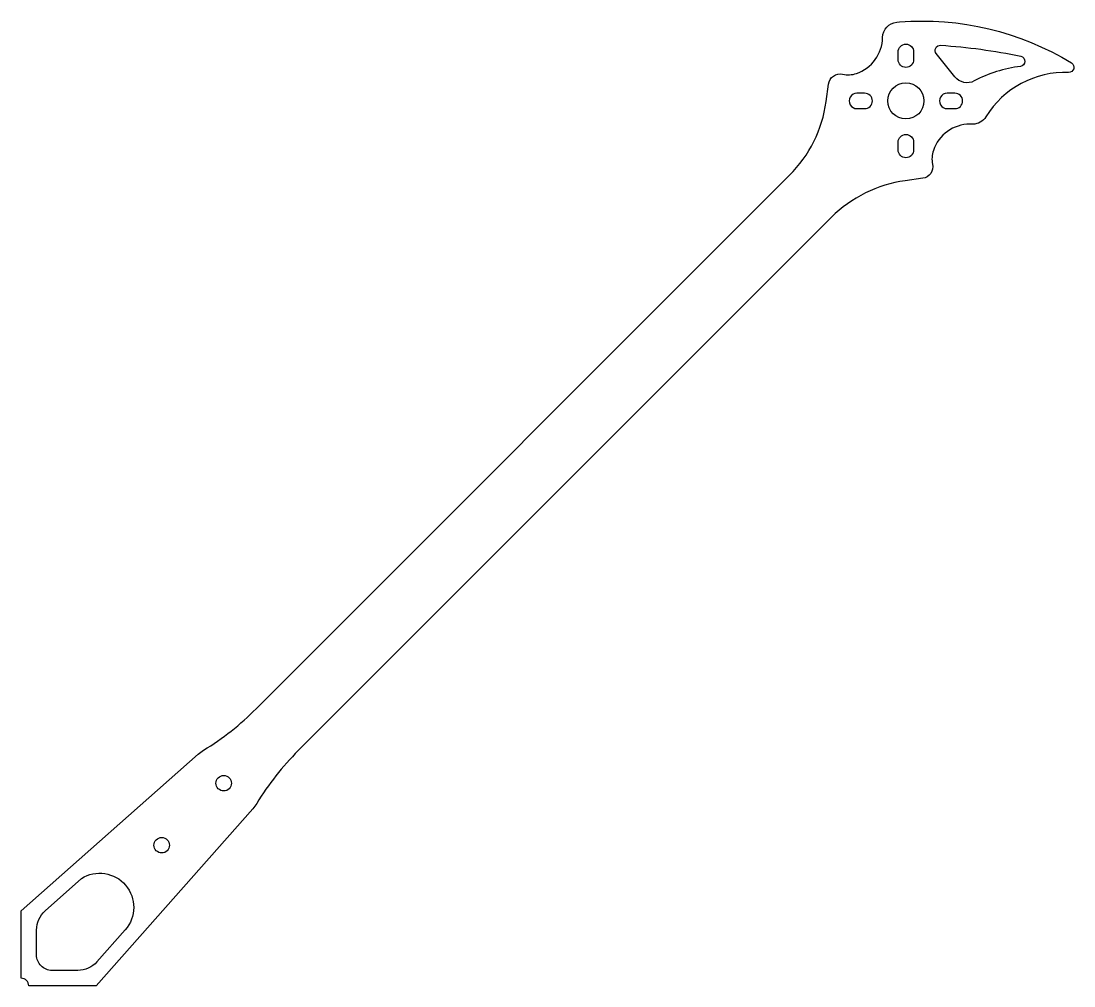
# Model space of a CAD drawing. Header units: millimetres. Extents: x 0 to 204, y 0 to 187.
import ezdxf

# ---------------------------------------------------------------- set-up
doc = ezdxf.new("R2010")
doc.units = ezdxf.units.MM
doc.layers.get('0').update_dxf_attribs({"linetype": 'CONTINUOUS'})

msp = doc.modelspace()

# ---------------------------------------------------------------- linework, layer by layer
for p, q in [((163.54, 173.04), (162.04, 173.04)), ((181.04, 173.04), (179.54, 173.04)), ((162.04, 170.04), (163.54, 170.04)), ((179.54, 170.04), (181.04, 170.04))]:
    msp.add_line(p, q)
for points in [[(203.64, 178.91, -0.771812), (203.08, 177.06, 0.26998), (187.06, 168.46, -0.260572), (184.5, 167.04), (183.96, 167.04), (183.96, 167.04, 0.321296), (176.86, 161.95, 0.136606), (176.71, 159.27, -0.437717), (174.81, 156.54), (171.4, 156.07, 0.163742), (157.12, 148.98), (53.74, 45.61, 0.059369), (45.69, 35.38, -0.04389), (44.91, 34.33), (14.58, 0), (1.5, 0, 0.414214), (0, 1.5), (0, 14.58), (34.31, 44.9, -0.044529), (35.38, 45.69, 0.059369), (45.61, 53.74), (148.98, 157.12, 0.163744), (156.07, 171.4), (156.54, 174.81, -0.437713), (159.27, 176.71, 0.136581), (161.95, 176.86, 0.317374), (167.03, 183.85, -0.386776), (169.79, 186.8), (170.3, 186.84, -0.158245)], [(170.04, 179.54), (170.04, 181.04, -1), (173.04, 181.04), (173.04, 179.54, -1)], [(177.43, 180.7, -0.651449), (178.27, 182.32, -0.036507), (193.81, 180.2, -0.844515), (193.73, 178.23, 0.088921), (184.78, 175.41, -0.358581), (181.05, 176.19)], [(173.04, 163.54), (173.04, 162.04, -1), (170.04, 162.04), (170.04, 163.54, -1)], [(6, 3, -0.414214), (3, 6), (3, 10.83, -0.214345), (4.68, 14.57), (11.72, 20.83, -0.867586), (20.19, 10.88), (14.72, 4.69, -0.215012), (10.98, 3)]]:
    msp.add_lwpolyline(points, format="xyb", close=True)
for centre, radius in [((171.54, 171.54), 3.5), ((39.29, 39.29), 1.5), ((27.27, 27.27), 1.5)]:
    msp.add_circle(centre, radius)
for centre, start, end in [((162.04, 171.54), 90.0007, 270.0007), ((163.54, 171.54), -89.9993, 90.0007), ((179.54, 171.54), 90.0007, 270.0007), ((181.04, 171.54), -89.9993, 90.0007)]:
    msp.add_arc(centre, 1.5, start, end)

doc.saveas('drawing.dxf')
